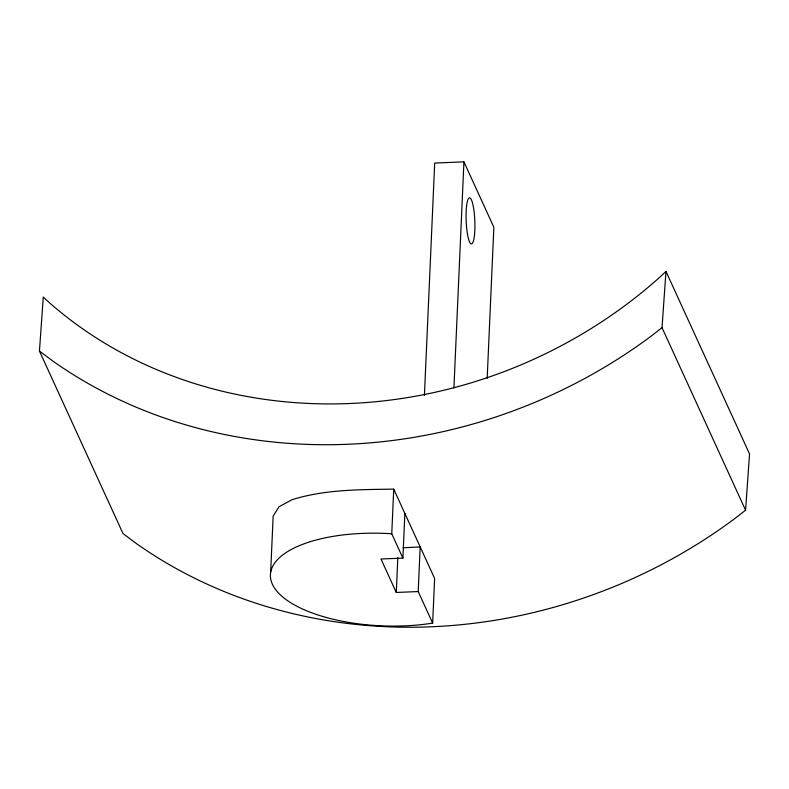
<?xml version="1.0" encoding="UTF-8"?>
<svg xmlns="http://www.w3.org/2000/svg" width="789" height="789" viewBox="0 0 789 789"><rect width="100%" height="100%" fill="white"/><g stroke="black" fill="none" stroke-linecap="round" stroke-linejoin="round"><path stroke-width="1.18" d="M270.676 572.064L273.152 516.065L279.04 506.735L292.167 499.664C324.989 489.377 359.725 489.663 393.731 489.121L434.631 578.445L432.648 623.103A113.172 46.235 2.5 0 1 272.363 584.185A113.172 46.235 2.5 0 1 391.758 533.778L393.731 489.121M432.648 623.103L418.209 591.563L396.285 592.46L397.824 557.675M396.285 592.46L380.969 558.997L402.893 558.099L404.865 513.452M424.423 395.309L434.7 163.057L463.932 161.853L493.865 227.242L487.178 378.395M418.209 591.563L420.182 546.905L403.12 547.813M453.922 387.971L463.932 161.853M39.45 351.066L43.267 297.039L49.48 302.789A450.47 402.439 -24.6 0 0 659.239 277.718L665.985 271.436L749.55 453.941L745.575 510.197L734.342 518.925A495.157 442.363 -24.6 0 1 136.329 543.522L123.015 533.581L39.45 351.066L52.764 361.007A495.157 442.363 -24.6 0 0 650.787 336.42L662.02 327.682L665.985 271.436M662.02 327.682L745.575 510.197M391.758 533.778L402.893 558.099M466.555 206.284A23.078 4.32 87.6 0 0 470.698 243.614A23.078 4.32 87.6 0 0 474.199 212.626A23.078 4.32 87.6 0 0 466.555 206.284"/></g></svg>
